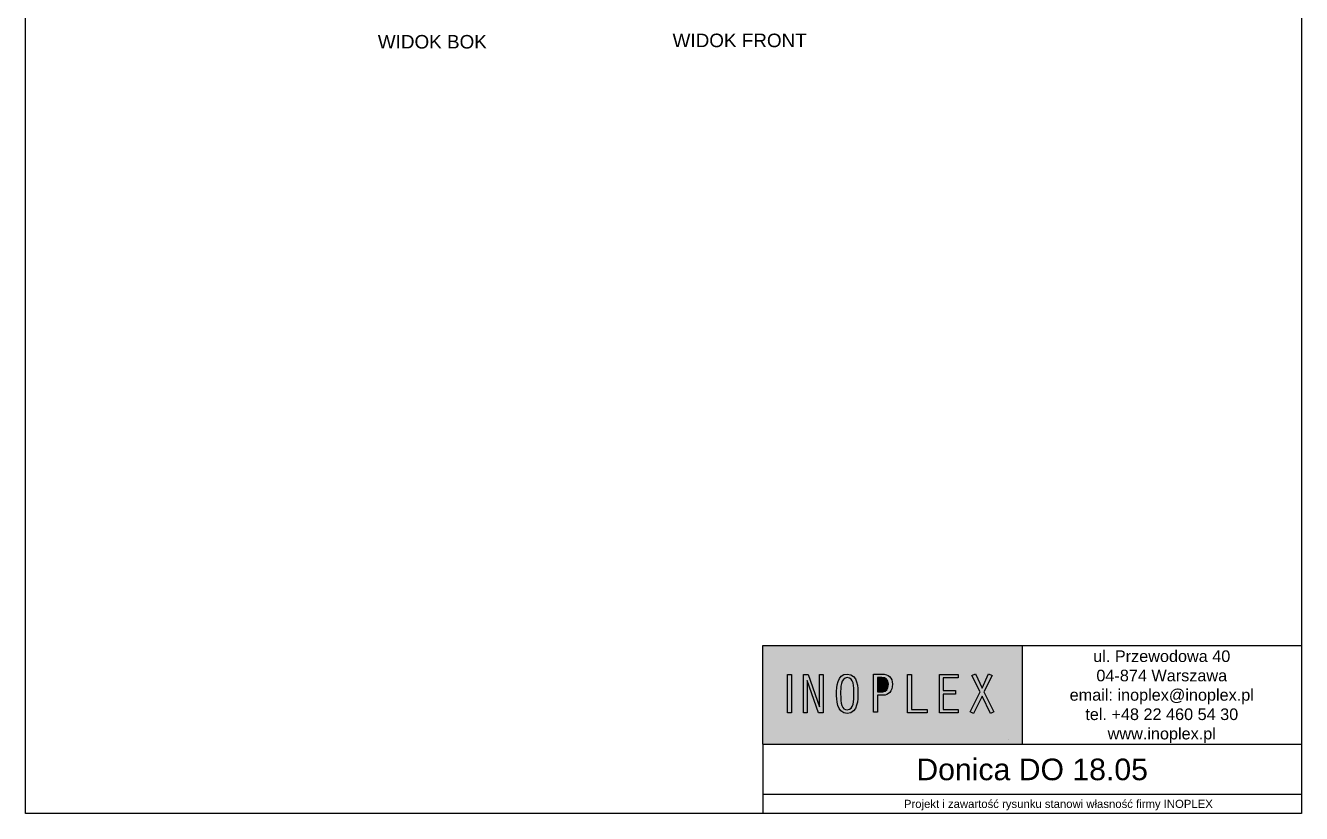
# Model space of a CAD drawing. Header units: millimetres. Extents: x 26080 to 30804, y 14395 to 20634.
# Drawn here: x 26080 to 30804, y 14395 to 17312 of the extents above; entities that cross this region are included whole.
import ezdxf

# ---------------------------------------------------------------- set-up
doc = ezdxf.new("R2010")
doc.units = ezdxf.units.MM
doc.header["$LTSCALE"] = 3
doc.layers.add('LAYER_1', color=7, linetype='Continuous')
doc.layers.add('Nowe_830-G Teksty Etykiety_Nr_pióra__1', color=7, linetype='Continuous', lineweight=13)
doc.styles.add('GENERATED_STYLE_2', font='arial.ttf')
doc.styles.get("Standard").update_dxf_attribs({"font": 'arial.ttf'})

msp = doc.modelspace()

# ---------------------------------------------------------------- hatches: boundary and pattern name
h = msp.add_hatch(color=255)
h.dxf.hatch_style = 1
h.paths.add_polyline_path([(29769.8, 15016.4), (28809.8, 15016.4), (28809.8, 14651.8), (28809.8, 14650), (29769.8, 14650)])
h.paths.add_polyline_path([(29739.6, 14926.7), (29739.6, 14744.5), (29719.3, 14744.5), (29719.3, 14667.6), (28824.6, 14667.6), (28824.6, 14999.6), (29719.3, 14999.6), (29719.3, 14926.7)], flags=16)
h = msp.add_hatch(color=250)
h.dxf.hatch_style = 1
h.paths.add_polyline_path([(29719.3, 14744.5), (29186.9, 14744.5), (29186.9, 14926.7), (29719.3, 14926.7), (29719.3, 14999.6), (28824.6, 14999.6), (28824.6, 14667.6), (29719.3, 14667.6)])
edge = h.paths.add_edge_path(flags=16)
edge.add_spline(control_points=[(29161.5, 14838.3), (29161.5, 14820.5), (29162.1, 14765.4), (29122.2, 14765.4)], knot_values=[0, 0, 0, 0, 1, 1, 1, 1], degree=3, periodic=0)
edge.add_spline(control_points=[(29122.2, 14765.4), (29081.8, 14765.4), (29082.8, 14820.1), (29082.8, 14838.3)], knot_values=[0, 0, 0, 0, 1, 1, 1, 1], degree=3, periodic=0)
edge.add_spline(control_points=[(29082.8, 14838.3), (29082.8, 14861.7), (29084.3, 14911), (29122.2, 14911)], knot_values=[0, 0, 0, 0, 1, 1, 1, 1], degree=3, periodic=0)
edge.add_spline(control_points=[(29122.2, 14911), (29162.1, 14911), (29161.5, 14857), (29161.5, 14838.3)], knot_values=[0, 0, 0, 0, 1, 1, 1, 1], degree=3, periodic=0)
edge = h.paths.add_edge_path(flags=0)
edge.add_spline(control_points=[(29146.6, 14838.3), (29146.6, 14813.7), (29146.8, 14778.8), (29122.2, 14778.8)], knot_values=[0, 0, 0, 0, 1, 1, 1, 1], degree=3, periodic=0)
edge.add_spline(control_points=[(29122.2, 14778.8), (29102.2, 14778.8), (29097.7, 14800.1), (29097.7, 14838.3)], knot_values=[0, 0, 0, 0, 1, 1, 1, 1], degree=3, periodic=0)
edge.add_spline(control_points=[(29097.7, 14838.3), (29097.7, 14859.2), (29097.1, 14897.6), (29122.2, 14897.6)], knot_values=[0, 0, 0, 0, 1, 1, 1, 1], degree=3, periodic=0)
edge.add_spline(control_points=[(29122.2, 14897.6), (29147.2, 14897.6), (29146.6, 14865.1), (29146.6, 14838.3)], knot_values=[0, 0, 0, 0, 1, 1, 1, 1], degree=3, periodic=0)
h.paths.add_polyline_path([(29033.6, 14767.4), (29015.8, 14767.4), (28973.7, 14886.8), (28973.3, 14886.4), (28973.9, 14854.3), (28973.9, 14767.4), (28959.7, 14767.4), (28959.7, 14909.1), (28977.5, 14909.1), (29019.6, 14789.9), (29020, 14790.3), (29019.4, 14822), (29019.4, 14909.1), (29033.6, 14909.1)], flags=16)
h.paths.add_polyline_path([(28916.2, 14766.8), (28900.7, 14766.8), (28900.7, 14909.5), (28916.2, 14909.5)], flags=16)
edge = h.paths.add_edge_path(flags=0)
edge.add_spline(control_points=[(29146.6, 14838.3), (29146.6, 14865.1), (29147.2, 14897.6), (29122.2, 14897.6)], knot_values=[0, 0, 0, 0, 1, 1, 1, 1], degree=3, periodic=0)
edge.add_spline(control_points=[(29122.2, 14897.6), (29097.1, 14897.6), (29097.7, 14859.2), (29097.7, 14838.3)], knot_values=[0, 0, 0, 0, 1, 1, 1, 1], degree=3, periodic=0)
edge.add_spline(control_points=[(29097.7, 14838.3), (29097.7, 14800.1), (29102.2, 14778.8), (29122.2, 14778.8)], knot_values=[0, 0, 0, 0, 1, 1, 1, 1], degree=3, periodic=0)
edge.add_spline(control_points=[(29122.2, 14778.8), (29146.8, 14778.8), (29146.6, 14813.7), (29146.6, 14838.3)], knot_values=[0, 0, 0, 0, 1, 1, 1, 1], degree=3, periodic=0)
at = {"true_color": 0x7bad3e}
h = msp.add_hatch(color=75, dxfattribs=at)
h.dxf.hatch_style = 1
h.paths.add_polyline_path([(29739.6, 14926.7), (29186.9, 14926.7), (29186.9, 14744.5), (29739.6, 14744.5)])
h.paths.add_polyline_path([(29665.2, 14770.5), (29652.4, 14764.6), (29621.4, 14829.4), (29590, 14764.6), (29577.2, 14770.5), (29614.2, 14844.5), (29583.8, 14905.3), (29597, 14911.9), (29621.2, 14859), (29645.4, 14911.9), (29658.6, 14905.3), (29628.2, 14844.5)], flags=16)
h.paths.add_polyline_path([(29532.3, 14780.1), (29532.3, 14767.4), (29463.2, 14767.4), (29463.2, 14909.1), (29532.3, 14909.1), (29532.3, 14896.4), (29477.5, 14896.4), (29477.5, 14849.6), (29522.7, 14849.6), (29522.7, 14836.9), (29477.5, 14836.9), (29477.5, 14780.1)], flags=16)
h.paths.add_polyline_path([(29417.8, 14780.1), (29417.8, 14767.4), (29345.3, 14767.4), (29345.3, 14909.1), (29359.6, 14909.1), (29359.6, 14780.1)], flags=16)
edge = h.paths.add_edge_path(flags=16)
edge.add_spline(control_points=[(29289.3, 14873.5), (29289.3, 14847.2), (29274.4, 14832.5), (29254.8, 14832.5)], knot_values=[0, 0, 0, 0, 1, 1, 1, 1], degree=3, periodic=0)
edge.add_line((29254.8, 14832.5), (29233.6, 14832.5))
edge.add_line((29233.6, 14832.5), (29233.6, 14769.4))
edge.add_line((29233.6, 14769.4), (29219.3, 14769.4))
edge.add_line((29219.3, 14769.4), (29219.3, 14911.1))
edge.add_line((29219.3, 14911.1), (29250.2, 14911.1))
edge.add_spline(control_points=[(29250.2, 14911.1), (29275.2, 14911.1), (29289.3, 14897.8), (29289.3, 14873.5)], knot_values=[0, 0, 0, 0, 1, 1, 1, 1], degree=3, periodic=0)
edge = h.paths.add_edge_path(flags=0)
edge.add_spline(control_points=[(29274.4, 14873.5), (29274.4, 14855.7), (29266.7, 14845.7), (29253.6, 14845.5)], knot_values=[0, 0, 0, 0, 1, 1, 1, 1], degree=3, periodic=0)
edge.add_line((29253.6, 14845.5), (29233.6, 14845.3))
edge.add_line((29233.6, 14845.3), (29233.6, 14898.4))
edge.add_line((29233.6, 14898.4), (29250, 14898.4))
edge.add_spline(control_points=[(29250, 14898.4), (29265.3, 14898.4), (29274.4, 14891), (29274.4, 14873.5)], knot_values=[0, 0, 0, 0, 1, 1, 1, 1], degree=3, periodic=0)
edge = h.paths.add_edge_path(flags=0)
edge.add_spline(control_points=[(29253.6, 14845.5), (29266.7, 14845.7), (29274.4, 14855.7), (29274.4, 14873.5)], knot_values=[0, 0, 0, 0, 1, 1, 1, 1], degree=3, periodic=0)
edge.add_spline(control_points=[(29274.4, 14873.5), (29274.4, 14891), (29265.3, 14898.4), (29250, 14898.4)], knot_values=[0, 0, 0, 0, 1, 1, 1, 1], degree=3, periodic=0)
edge.add_line((29250, 14898.4), (29233.6, 14898.4))
edge.add_line((29233.6, 14898.4), (29233.6, 14845.3))
edge.add_line((29233.6, 14845.3), (29253.6, 14845.5))
h = msp.add_hatch(color=255)
h.dxf.hatch_style = 1
h.paths.add_polyline_path([(28916.2, 14909.5), (28900.7, 14909.5), (28900.7, 14766.8), (28916.2, 14766.8)])
h.paths.add_polyline_path([(29015.8, 14767.4), (29033.6, 14767.4), (29033.6, 14909.1), (29019.4, 14909.1), (29019.4, 14822), (29020.1, 14788.6), (28977.5, 14909.1), (28959.7, 14909.1), (28959.7, 14767.4), (28973.9, 14767.4), (28973.9, 14854.3), (28973.2, 14888.1)])
edge = h.paths.add_edge_path()
edge.add_spline(control_points=[(29122.2, 14911), (29084.3, 14911), (29082.8, 14861.7), (29082.8, 14838.3)], knot_values=[0, 0, 0, 0, 1, 1, 1, 1], degree=3, periodic=0)
edge.add_spline(control_points=[(29082.8, 14838.3), (29082.8, 14820.1), (29081.8, 14765.4), (29122.2, 14765.4)], knot_values=[0, 0, 0, 0, 1, 1, 1, 1], degree=3, periodic=0)
edge.add_spline(control_points=[(29122.2, 14765.4), (29162.1, 14765.4), (29161.5, 14820.5), (29161.5, 14838.3)], knot_values=[0, 0, 0, 0, 1, 1, 1, 1], degree=3, periodic=0)
edge.add_spline(control_points=[(29161.5, 14838.3), (29161.5, 14857), (29162.1, 14911), (29122.2, 14911)], knot_values=[0, 0, 0, 0, 1, 1, 1, 1], degree=3, periodic=0)
edge = h.paths.add_edge_path(flags=16)
edge.add_spline(control_points=[(29097.7, 14838.3), (29097.7, 14859.2), (29097.1, 14897.6), (29122.2, 14897.6)], knot_values=[0, 0, 0, 0, 1, 1, 1, 1], degree=3, periodic=0)
edge.add_spline(control_points=[(29122.2, 14897.6), (29147.2, 14897.6), (29146.6, 14865.1), (29146.6, 14838.3)], knot_values=[0, 0, 0, 0, 1, 1, 1, 1], degree=3, periodic=0)
edge.add_spline(control_points=[(29146.6, 14838.3), (29146.6, 14813.7), (29146.8, 14778.8), (29122.2, 14778.8)], knot_values=[0, 0, 0, 0, 1, 1, 1, 1], degree=3, periodic=0)
edge.add_spline(control_points=[(29122.2, 14778.8), (29102.2, 14778.8), (29097.7, 14800.1), (29097.7, 14838.3)], knot_values=[0, 0, 0, 0, 1, 1, 1, 1], degree=3, periodic=0)
edge = h.paths.add_edge_path()
edge.add_line((29219.3, 14769.4), (29233.6, 14769.4))
edge.add_line((29233.6, 14769.4), (29233.6, 14832.5))
edge.add_line((29233.6, 14832.5), (29254.8, 14832.5))
edge.add_spline(control_points=[(29254.8, 14832.5), (29274.4, 14832.5), (29289.3, 14847.2), (29289.3, 14873.5)], knot_values=[0, 0, 0, 0, 1, 1, 1, 1], degree=3, periodic=0)
edge.add_spline(control_points=[(29289.3, 14873.5), (29289.3, 14897.8), (29275.2, 14911.1), (29250.2, 14911.1)], knot_values=[0, 0, 0, 0, 1, 1, 1, 1], degree=3, periodic=0)
edge.add_line((29250.2, 14911.1), (29219.3, 14911.1))
edge.add_line((29219.3, 14911.1), (29219.3, 14769.4))
edge = h.paths.add_edge_path(flags=16)
edge.add_line((29233.6, 14898.4), (29254.4, 14898.4))
edge.add_spline(control_points=[(29250, 14898.4), (29265.3, 14898.4), (29274.4, 14891), (29274.4, 14873.5)], knot_values=[0, 0, 0, 0, 1, 1, 1, 1], degree=3, periodic=0)
edge.add_spline(control_points=[(29274.4, 14873.5), (29274.4, 14855.7), (29266.7, 14845.7), (29253.6, 14845.5)], knot_values=[0, 0, 0, 0, 1, 1, 1, 1], degree=3, periodic=0)
edge.add_line((29253.6, 14845.5), (29233.6, 14845.3))
edge.add_line((29233.6, 14845.3), (29233.6, 14898.4))
h.paths.add_polyline_path([(29345.3, 14767.4), (29417.8, 14767.4), (29417.8, 14780.1), (29359.6, 14780.1), (29359.6, 14909.1), (29345.3, 14909.1)])
h.paths.add_polyline_path([(29477.5, 14896.4), (29532.3, 14896.4), (29532.3, 14909.1), (29463.2, 14909.1), (29463.2, 14767.4), (29532.3, 14767.4), (29532.3, 14780.1), (29477.5, 14780.1), (29477.5, 14836.9), (29522.7, 14836.9), (29522.7, 14849.6), (29477.5, 14849.6)])
h.paths.add_polyline_path([(29658.6, 14905.3), (29645.4, 14911.9), (29621.2, 14859), (29597, 14911.9), (29583.8, 14905.3), (29614.2, 14844.5), (29577.2, 14770.5), (29590, 14764.6), (29621.4, 14829.4), (29652.4, 14764.6), (29665.2, 14770.5), (29628.2, 14844.5)])
h = msp.add_hatch(color=250)
h.dxf.hatch_style = 1
edge = h.paths.add_edge_path()
edge.add_spline(control_points=[(29122.2, 14897.6), (29097.1, 14897.6), (29097.7, 14859.2), (29097.7, 14838.3)], knot_values=[0, 0, 0, 0, 1, 1, 1, 1], degree=3, periodic=0)
edge.add_spline(control_points=[(29097.7, 14838.3), (29097.7, 14800.1), (29102.2, 14778.8), (29122.2, 14778.8)], knot_values=[0, 0, 0, 0, 1, 1, 1, 1], degree=3, periodic=0)
edge.add_spline(control_points=[(29122.2, 14778.8), (29146.8, 14778.8), (29146.6, 14813.7), (29146.6, 14838.3)], knot_values=[0, 0, 0, 0, 1, 1, 1, 1], degree=3, periodic=0)
edge.add_spline(control_points=[(29146.6, 14838.3), (29146.6, 14865.1), (29147.2, 14897.6), (29122.2, 14897.6)], knot_values=[0, 0, 0, 0, 1, 1, 1, 1], degree=3, periodic=0)
h = msp.add_hatch(color=255)
h.dxf.hatch_style = 1
edge = h.paths.add_edge_path()
edge.add_line((29219.3, 14769.4), (29233.6, 14769.4))
edge.add_line((29233.6, 14769.4), (29233.6, 14832.5))
edge.add_line((29233.6, 14832.5), (29254.8, 14832.5))
edge.add_spline(control_points=[(29254.8, 14832.5), (29274.4, 14832.5), (29289.3, 14847.2), (29289.3, 14873.5)], knot_values=[0, 0, 0, 0, 1, 1, 1, 1], degree=3, periodic=0)
edge.add_spline(control_points=[(29289.3, 14873.5), (29289.3, 14897.8), (29275.2, 14911.1), (29250.2, 14911.1)], knot_values=[0, 0, 0, 0, 1, 1, 1, 1], degree=3, periodic=0)
edge.add_line((29250.2, 14911.1), (29219.3, 14911.1))
edge.add_line((29219.3, 14911.1), (29219.3, 14769.4))
edge = h.paths.add_edge_path(flags=16)
edge.add_line((29233.6, 14845.3), (29233.6, 14898.4))
edge.add_line((29233.6, 14898.4), (29260.4, 14898.4))
edge.add_spline(control_points=[(29250, 14898.4), (29265.3, 14898.4), (29274.4, 14891), (29274.4, 14873.5)], knot_values=[0, 0, 0, 0, 1, 1, 1, 1], degree=3, periodic=0)
edge.add_spline(control_points=[(29274.4, 14873.5), (29274.4, 14855.7), (29266.7, 14845.7), (29253.6, 14845.5)], knot_values=[0, 0, 0, 0, 1, 1, 1, 1], degree=3, periodic=0)
edge.add_line((29253.6, 14845.5), (29233.6, 14845.3))
h = msp.add_hatch(color=75, dxfattribs=at)
h.dxf.hatch_style = 1
edge = h.paths.add_edge_path()
edge.add_line((29233.6, 14845.3), (29253.6, 14845.5))
edge.add_spline(control_points=[(29253.6, 14845.5), (29266.7, 14845.7), (29274.4, 14855.7), (29274.4, 14873.5)], knot_values=[0, 0, 0, 0, 1, 1, 1, 1], degree=3, periodic=0)
edge.add_spline(control_points=[(29274.4, 14873.5), (29274.4, 14891), (29265.3, 14898.4), (29250, 14898.4)], knot_values=[0, 0, 0, 0, 1, 1, 1, 1], degree=3, periodic=0)
edge.add_line((29250, 14898.4), (29233.6, 14898.4))
edge.add_line((29233.6, 14898.4), (29233.6, 14845.3))
h = msp.add_hatch(color=255)
h.dxf.hatch_style = 1
h.paths.add_polyline_path([(29345.3, 14767.4), (29417.8, 14767.4), (29417.8, 14780.1), (29359.6, 14780.1), (29359.6, 14909.1), (29345.3, 14909.1)])
h = msp.add_hatch(color=255)
h.dxf.hatch_style = 1
h.paths.add_polyline_path([(29463.2, 14767.4), (29532.3, 14767.4), (29532.3, 14780.1), (29477.5, 14780.1), (29477.5, 14836.9), (29522.7, 14836.9), (29522.7, 14849.6), (29477.5, 14849.6), (29477.5, 14896.4), (29532.3, 14896.4), (29532.3, 14909.1), (29463.2, 14909.1)])
h = msp.add_hatch(color=255)
h.dxf.hatch_style = 1
h.paths.add_polyline_path([(29614.2, 14844.5), (29577.2, 14770.5), (29590, 14764.6), (29621.4, 14829.4), (29652.4, 14764.6), (29665.2, 14770.5), (29628.2, 14844.5), (29658.6, 14905.3), (29645.4, 14911.9), (29621.2, 14859), (29597, 14911.9), (29583.8, 14905.3)])

# ---------------------------------------------------------------- linework, layer by layer
for p, q in [((28809.8, 15016.4), (30803.7, 15016.4)), ((28809.8, 14651.8), (28809.8, 15016.4)), ((29769.8, 15016.4), (29769.8, 14650)), ((30803.7, 15016.4), (30803.7, 14651.8)), ((28809.8, 14651.8), (28809.8, 14394.7)), ((30803.7, 14650), (28809.8, 14650)), ((30803.4, 14465.2), (28809.8, 14465.2))]:
    msp.add_line(p, q)
msp.add_lwpolyline([(26080.1, 20633.8), (30803.7, 20633.8), (30803.7, 14394.7), (26080.1, 14394.7)], close=True)
at = {"layer": 'LAYER_1'}
msp.add_line((29719.3, 14667.6), (29719.3, 14667.6), dxfattribs=at)
at = {"layer": 'LAYER_1', "color": 255}
for points in [[(28900.7, 14909.5), (28916.2, 14909.5), (28916.2, 14766.8), (28900.7, 14766.8), (28900.7, 14909.5), (28900.7, 14909.5)], [(28959.7, 14909.1), (28977.5, 14909.1), (29019.6, 14789.9), (29020, 14790.3), (29019.4, 14822), (29019.4, 14909.1), (29033.6, 14909.1), (29033.6, 14767.4), (29015.8, 14767.4), (28973.7, 14886.8), (28973.3, 14886.4), (28973.9, 14854.3), (28973.9, 14767.4), (28959.7, 14767.4), (28959.7, 14909.1), (28959.7, 14909.1)], [(29233.6, 14769.4), (29219.3, 14769.4), (29219.3, 14911.1), (29250.2, 14911.1)], [(29250, 14898.4), (29233.6, 14898.4), (29233.6, 14845.3), (29233.6, 14845.3)], [(29345.3, 14909.1), (29359.6, 14909.1), (29359.6, 14780.1), (29417.8, 14780.1), (29417.8, 14767.4), (29345.3, 14767.4), (29345.3, 14909.1), (29345.3, 14909.1)], [(29463.2, 14909.1), (29532.3, 14909.1), (29532.3, 14896.4), (29477.5, 14896.4), (29477.5, 14849.6), (29522.7, 14849.6), (29522.7, 14836.9), (29477.5, 14836.9), (29477.5, 14780.1), (29532.3, 14780.1), (29532.3, 14767.4), (29463.2, 14767.4), (29463.2, 14909.1), (29463.2, 14909.1)], [(29590, 14764.6), (29577.2, 14770.5), (29614.2, 14844.5), (29583.8, 14905.3), (29597, 14911.9), (29621.2, 14859), (29645.4, 14911.9), (29658.6, 14905.3), (29628.2, 14844.5), (29665.2, 14770.5), (29652.4, 14764.6), (29621.4, 14829.4), (29590, 14764.6), (29590, 14764.6)], [(29233.6, 14845.3), (29253.6, 14845.5)], [(29254.8, 14832.5), (29233.6, 14832.5), (29233.6, 14769.4), (29233.6, 14769.4)]]:
    msp.add_lwpolyline(points, dxfattribs=at)
for points in [[(29082.8, 14838.3), (29082.8, 14861.7), (29084.3, 14911), (29122.2, 14911)], [(29122.2, 14897.6), (29097.1, 14897.6), (29097.7, 14859.2), (29097.7, 14838.3)], [(29122.2, 14911), (29162.1, 14911), (29161.5, 14857), (29161.5, 14838.3)], [(29146.6, 14838.3), (29146.6, 14865.1), (29147.2, 14897.6), (29122.2, 14897.6)], [(29274.4, 14873.5), (29274.4, 14891), (29265.3, 14898.4), (29250, 14898.4)], [(29250.2, 14911.1), (29275.2, 14911.1), (29289.3, 14897.8), (29289.3, 14873.5)], [(29122.2, 14765.4), (29081.8, 14765.4), (29082.8, 14820.1), (29082.8, 14838.3)], [(29097.7, 14838.3), (29097.7, 14800.1), (29102.2, 14778.8), (29122.2, 14778.8)], [(29122.2, 14778.8), (29146.8, 14778.8), (29146.6, 14813.7), (29146.6, 14838.3)], [(29161.5, 14838.3), (29161.5, 14820.5), (29162.1, 14765.4), (29122.2, 14765.4)], [(29253.6, 14845.5), (29266.7, 14845.7), (29274.4, 14855.7), (29274.4, 14873.5)], [(29289.3, 14873.5), (29289.3, 14847.2), (29274.4, 14832.5), (29254.8, 14832.5)]]:
    msp.add_open_spline(points, degree=3, dxfattribs=at)

# ---------------------------------------------------------------- texts
at = {"attachment_point": 5}
for s, width, gutter_width, heights, insert, char_height in [('ul. Przewodowa 40\\P04-874 Warszawa\\Pemail: inoplex@inoplex.pl\\Ptel. +48 22 460 54 30\\Pwww.inoplex.pl', 1019.877, 1, [387.8], (30286.5, 14827.3), 43), ('Donica DO 18.05', 1993.625, 1, [0], (29806.6, 14557.3), 80), ('Projekt i zawartość rysunku stanowi własność firmy INOPLEX ', 1800.088, 12.5, [70.5], (29903.7, 14425.8), 30)]:
    msp.add_mtext_dynamic_manual_height_columns(s, width=width, gutter_width=gutter_width, heights=heights, dxfattribs=dict(at, insert=insert, char_height=char_height))
at = {"layer": 'Nowe_830-G Teksty Etykiety_Nr_pióra__1', "color": 7, "linetype": 'Continuous', "lineweight": 13, "char_height": 50, "attachment_point": 1, "style": 'GENERATED_STYLE_2'}
for s, insert in [('\\A1;WIDOK BOK', (27384.4, 17277.2)), ('\\A1;WIDOK FRONT ', (28475.6, 17282.2))]:
    msp.add_mtext(s, dxfattribs=dict(at, insert=insert))

doc.saveas('drawing.dxf')
